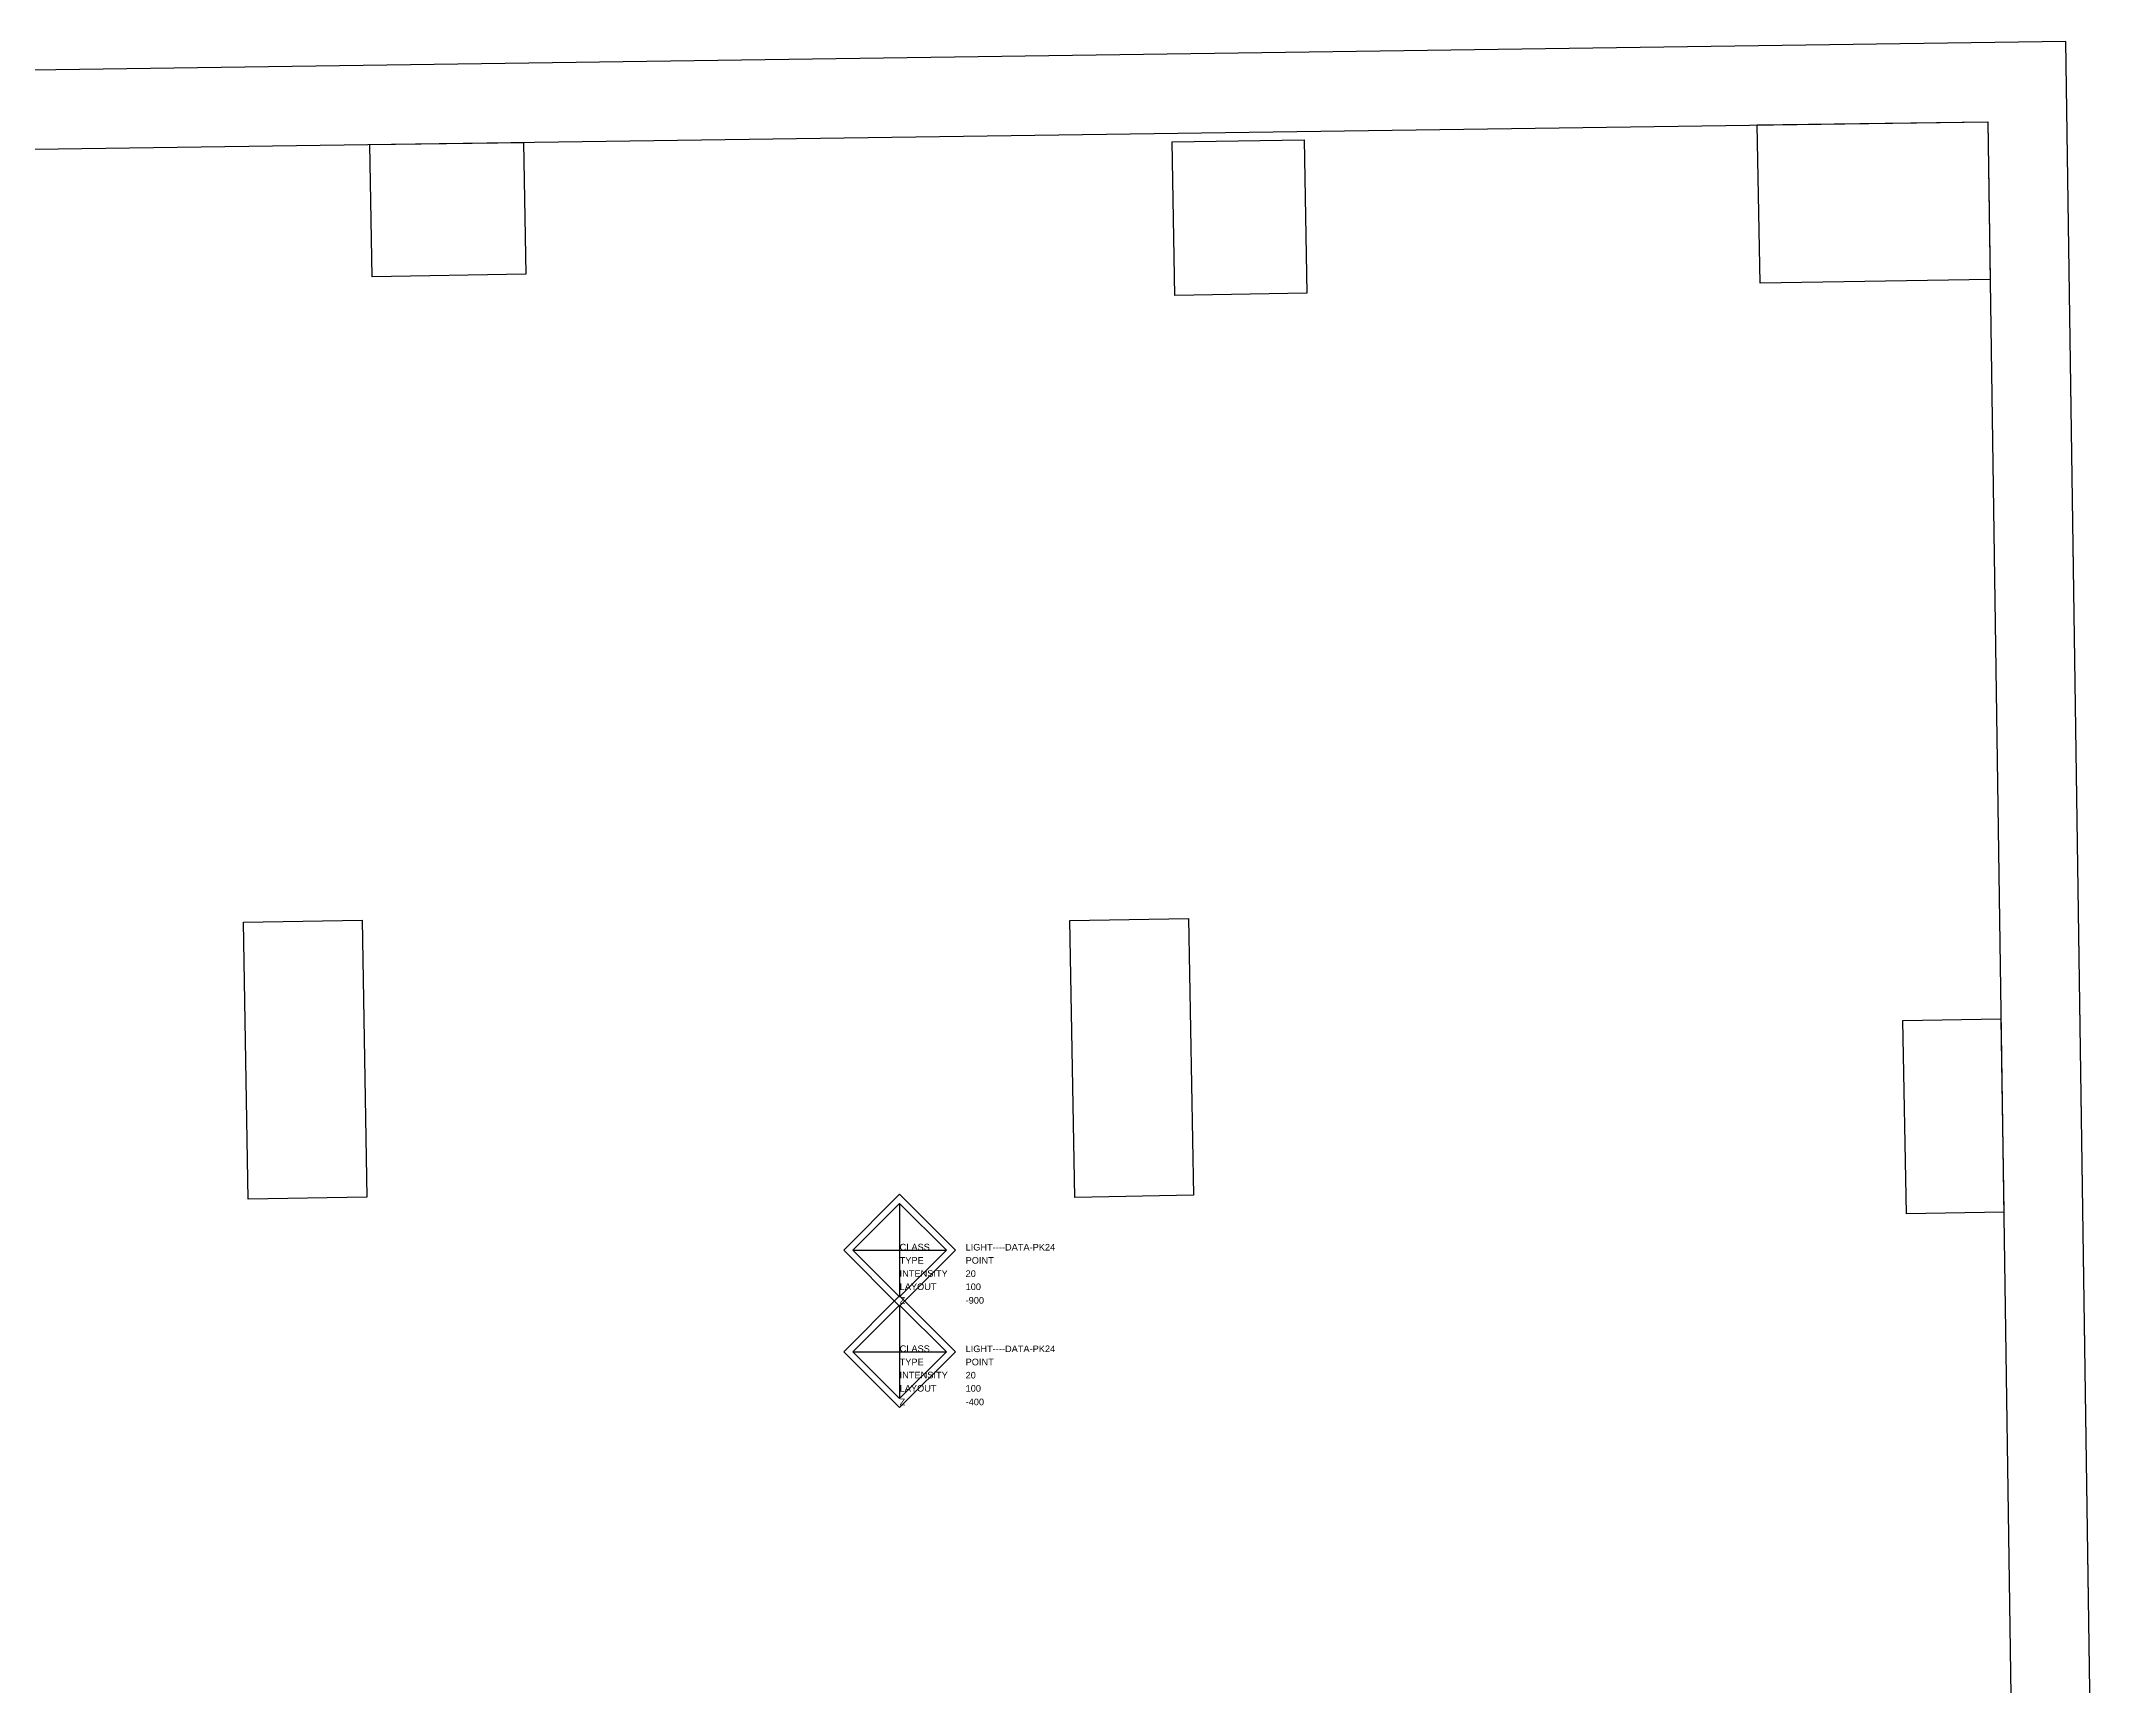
# Model space of a CAD drawing. Header units: millimetres. Extents: x 1822 to 16527, y -301 to 9797.
# Drawn here: x 14955 to 16527, y 8307 to 9554 of the extents above; entities that cross this region are included whole.
import ezdxf

# ---------------------------------------------------------------- set-up
doc = ezdxf.new("R2010")
doc.units = ezdxf.units.MM
doc.linetypes.add('PHANTOM', pattern=[12.7, 6.35, -1.27, 1.27, -1.27, 1.27, -1.27])
doc.layers.add('PK24E-DATA', color=7, linetype='Continuous')
doc.layers.add('S-Col', color=4, linetype='Continuous')
doc.layers.add('PK24E-HELPER', color=253, linetype='PHANTOM', true_color=0xa1a1a1)
doc.styles.get("Standard").update_dxf_attribs({"font": 'arial.ttf'})

# ---------------------------------------------------------------- blocks, each defined once
blk = doc.blocks.new('Temel1')
at = {"color": 3, "elevation": 0.4}
blk.add_lwpolyline([(469.6, 1209), (-748.4, 1200), (-738.9, -267.3), (-59.2, -359.2), (365, -392.2), (3174.3, -790.9), (3612.9, -838.8), (4047.6, -909.2), (4919.7, -1025.1), (6061.2, -1216.1), (6024.3, 1319.3), (4428.6, 1296.7), (3988.8, 1284.3), (469.6, 1209)], close=True, dxfattribs=at)
blk = doc.blocks.new('TemelCukur')
at = {"color": 3, "elevation": 0.4}
blk.add_lwpolyline([(469.6, 1209), (-748.4, 1200), (-738.9, -267.3), (-59.2, -359.2), (365, -392.2), (3174.3, -790.9), (3612.9, -838.8), (4047.6, -909.2), (4919.7, -1025.1), (6061.2, -1216.1), (6024.3, 1319.3), (4428.6, 1296.7), (3988.8, 1284.3), (469.6, 1209)], close=True, dxfattribs=at)
blk = doc.blocks.new('Perde')
at = {"color": 3, "elevation": 0.4}
blk.add_lwpolyline([(469.6, 1209), (-748.4, 1200), (-738.9, -267.3), (-59.2, -359.2), (365, -392.2), (3174.3, -790.9), (3612.9, -838.8), (4047.6, -909.2), (4919.7, -1025.1), (6061.2, -1216.1), (6024.3, 1319.3), (4428.6, 1296.7), (3988.8, 1284.3), (469.6, 1209)], close=True, dxfattribs=at)
at = {"color": 1, "elevation": 0.4}
blk.add_lwpolyline([(3990.3, 1224.4), (4429.9, 1236.8), (5965.2, 1258.4), (6000.2, -1145.1), (4928.6, -965.8), (4056.3, -849.8), (3621, -779.3), (3181.8, -731.3), (371.6, -332.5), (-52.8, -299.5), (-679.2, -214.9), (-688, 1140.4), (470.5, 1149), (3990.3, 1224.4)], close=True, dxfattribs=at)
blk = doc.blocks.new('kolonlar')
at = {"layer": 'S-Col', "color": 3, "elevation": 0.4}
for points in [[(5792.5, 1135.9), (5790.4, 1256), (5965.2, 1258.4), (5966.9, 1138.9)], [(4740.3, 1140.9), (4738.5, 1241.1), (4855.1, 1242.7), (4856.8, 1142.9)], [(5348.9, 1126.6), (5346.9, 1243.2), (5446.9, 1244.6), (5448.9, 1128.4)], [(4646.3, 441.5), (4642.7, 651.5), (4732.7, 653), (4736.3, 443.1)], [(5273, 442.8), (5269.3, 652.8), (5359.3, 654.4), (5363, 444.4)], [(5903.4, 430.4), (5900.8, 576.9), (5975.1, 578.2), (5977.3, 431.7)]]:
    blk.add_lwpolyline(points, close=True, dxfattribs=at)
blk = doc.blocks.new('LIGHT----DATA-PK24')
at = {"color": 9, "true_color": 0xc7c8ca}
for p, q in [((0, 35.6), (0, -35.1)), ((-35.4, 0.3), (35.4, 0.3))]:
    blk.add_line(p, q, dxfattribs=at)
at = {"color": 9}
for points in [[(-42.4, 0.3), (0, 42.7), (42.4, 0.3), (0, -42.1)], [(-35.4, 0.3), (0, 35.6), (35.4, 0.3), (0, -35.1)]]:
    blk.add_lwpolyline(points, close=True, dxfattribs=at)
at = {"layer": 'PK24E-HELPER'}
blk.add_point((0, 0), dxfattribs=at)
at = {"layer": 'PK24E-DATA', "char_height": 5, "attachment_point": 7}
for s, insert in [('CLASS', (0, 0)), ('TYPE', (0, -10)), ('INTENSITY', (0, -20)), ('LAYOUT', (0, -30)), ('Z', (0, -40.3))]:
    blk.add_mtext_dynamic_manual_height_columns(s, width=42.855, gutter_width=17.5, heights=[0], dxfattribs=dict(at, insert=insert))
at = {"layer": 'PK24E-DATA'}
for tag, p in [('COMP_TYPE', (50, 0)), ('LIGHT_TYPE', (50, -10)), ('INTENSITY', (50, -20)), ('LAYOUT_ID', (50, -30)), ('Z', (50, -40.3))]:
    blk.add_attdef(tag, p, '', height=5, dxfattribs=at)

msp = doc.modelspace()

# ---------------------------------------------------------------- linework, layer by layer
at = {"color": 3, "elevation": -0.815}
msp.add_lwpolyline([(10935.26, 9444.227), (9717.295, 9435.196), (9726.806, 7967.897), (10406.466, 7876.046), (10830.69, 7843.028), (13639.997, 7444.37), (14078.601, 7396.474), (14513.216, 7326.043), (15385.403, 7210.124), (16526.896, 7019.096), (16490.01, 9554.495), (14894.26, 9531.97), (14454.506, 9519.578), (10935.26, 9444.227)], close=True, dxfattribs=at)

# ---------------------------------------------------------------- block references
for name in ['Temel1', 'TemelCukur', 'Perde', 'kolonlar']:
    msp.add_blockref(name, (10465.664, 8235.232, -1.185))
for p, values in [((15605.894, 8637.775), {'COMP_TYPE': 'LIGHT----DATA-PK24', 'LIGHT_TYPE': 'POINT', 'INTENSITY': '20', 'LAYOUT_ID': '100', 'Z': '-900'}), ((15605.894, 8560.748), {'COMP_TYPE': 'LIGHT----DATA-PK24', 'LIGHT_TYPE': 'POINT', 'INTENSITY': '20', 'LAYOUT_ID': '100', 'Z': '-400'})]:
    msp.add_blockref('LIGHT----DATA-PK24', p).add_auto_attribs(values)

doc.saveas('drawing.dxf')
